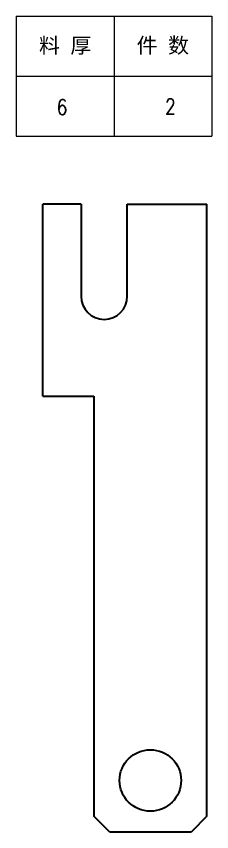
# Model space of a CAD drawing. Header units: millimetres. Extents: x -50019 to 104182, y -50696 to 36580.
# Drawn here: x -48849.1 to -48811, y 36414.9 to 36574 of the extents above; entities that cross this region are included whole.
import ezdxf
from ezdxf.enums import TextEntityAlignment as Align

# ---------------------------------------------------------------- set-up
doc = ezdxf.new("R2010")
doc.units = ezdxf.units.MM
doc.header["$LTSCALE"] = 0.5
doc.layers.add('标注线', color=3, linetype='Continuous', lineweight=18)
doc.styles.add('DIM', font='romans.shx', dxfattribs={"width": 0.8, "bigfont": 'bigfont.shx'})
doc.styles.get("Standard").update_dxf_attribs({"font": 'simplex.shx'})

# ---------------------------------------------------------------- blocks, each defined once
blk = doc.blocks.new('*T114')
at = {"color": 0, "linetype": 'ByBlock', "lineweight": -2, "transparency": 16777216}
for p, q in [((0, 0), (127, 0)), ((0, 0), (0, -78)), ((63.5, 0), (63.5, -78)), ((127, 0), (127, -78)), ((0, -39), (127, -39)), ((0, -78), (127, -78))]:
    blk.add_line(p, q, dxfattribs=at)
at = {"color": 0, "transparency": 16777216, "char_height": 10, "width": 60.5, "attachment_point": 5}
for s, insert in [('{\\fSimSun|b0|i0|c134|p2;料 厚}', (31.75, -19.5)), ('{\\fSimSun|b0|i0|c134|p2;件 数}', (95.25, -19.5))]:
    blk.add_mtext(s, dxfattribs=dict(at, insert=insert))
blk = doc.blocks.new('拆图参数')
blk.add_blockref('*T114', (-63.5, 78))
at = {"style": 'DIM', "width": 0.8}
blk.add_attdef('6', text='', height=10, dxfattribs=at).set_placement((-37.13, 18.91), align=Align.MIDDLE_LEFT)
blk.add_attdef('1', text='', height=10, dxfattribs=at).set_placement((36.65, 19.27), align=Align.MIDDLE_CENTER)

msp = doc.modelspace()

# ---------------------------------------------------------------- linework, layer by layer
at = {"color": 7, "lineweight": 35, "ltscale": 0.1875}
msp.add_line((-48836.487, 36537.373), (-48843.987, 36537.373), dxfattribs=at)
at = {"color": 7, "lineweight": 35}
for p, q in [((-48843.987, 36499.873), (-48843.987, 36537.373)), ((-48811.987, 36417.873), (-48811.987, 36537.373)), ((-48833.987, 36499.873), (-48833.987, 36417.873))]:
    msp.add_line(p, q, dxfattribs=at)
at = {"color": 7, "lineweight": 35, "ltscale": 0.45}
for p, q in [((-48836.487, 36537.373), (-48836.487, 36519.373)), ((-48827.487, 36519.373), (-48827.487, 36537.373))]:
    msp.add_line(p, q, dxfattribs=at)
at = {"color": 7, "lineweight": 35, "ltscale": 0.3875}
for p, q in [((-48827.487, 36537.373), (-48811.987, 36537.373)), ((-48830.987, 36414.873), (-48814.987, 36414.873))]:
    msp.add_line(p, q, dxfattribs=at)
at = {"color": 7, "lineweight": 35, "ltscale": 0.25}
msp.add_line((-48843.987, 36499.873), (-48833.987, 36499.873), dxfattribs=at)
at = {"color": 7, "lineweight": 35, "ltscale": 0.106066}
for p, q in [((-48830.987, 36414.873), (-48833.987, 36417.873)), ((-48811.987, 36417.873), (-48814.987, 36414.873))]:
    msp.add_line(p, q, dxfattribs=at)
at = {"color": 7, "lineweight": 35}
msp.add_circle((-48822.987, 36424.873), 6, dxfattribs=at)
msp.add_arc((-48831.987, 36519.373), 4.5, 180.00001, 0, dxfattribs=at)

# ---------------------------------------------------------------- block references
at = {"layer": '标注线', "xscale": 0.3, "yscale": 0.3, "zscale": 0.3}
msp.add_blockref('拆图参数', (-48830.081, 36550.627), dxfattribs=at).add_auto_attribs({'1': '2', '6': '6'})

doc.saveas('drawing.dxf')
